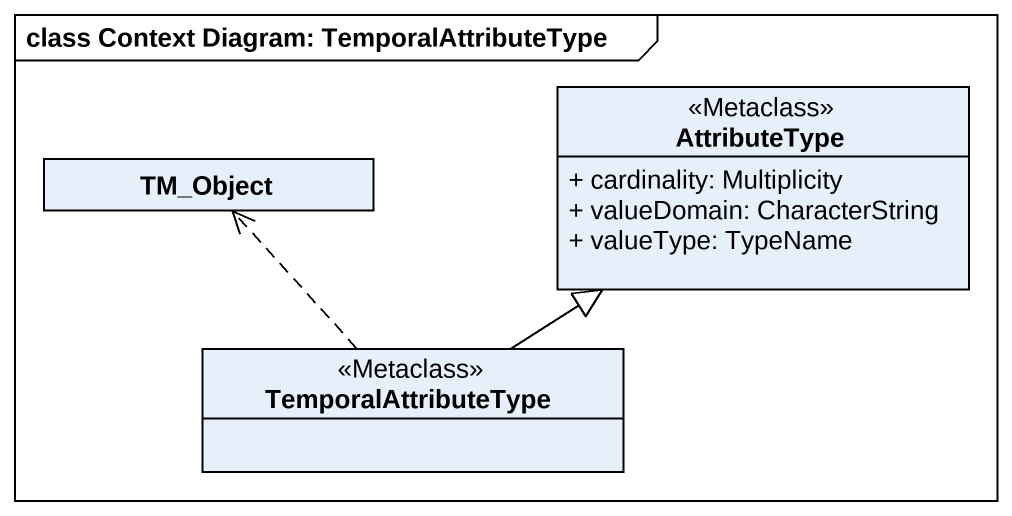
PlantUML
@startuml
mainframe class Context Diagram: TemporalAttributeType
hide circle
hide empty members
skinparam classAttributeIconSize 0
class AttributeType <<Metaclass>> {
  + cardinality: Multiplicity
  + valueDomain: CharacterString
  + valueType: TypeName
}
class TM_Object
class TemporalAttributeType <<Metaclass>>
TemporalAttributeType -up-|> AttributeType
TemporalAttributeType .up.> TM_Object
TemporalAttributeType .up.> TM_Object
@enduml
